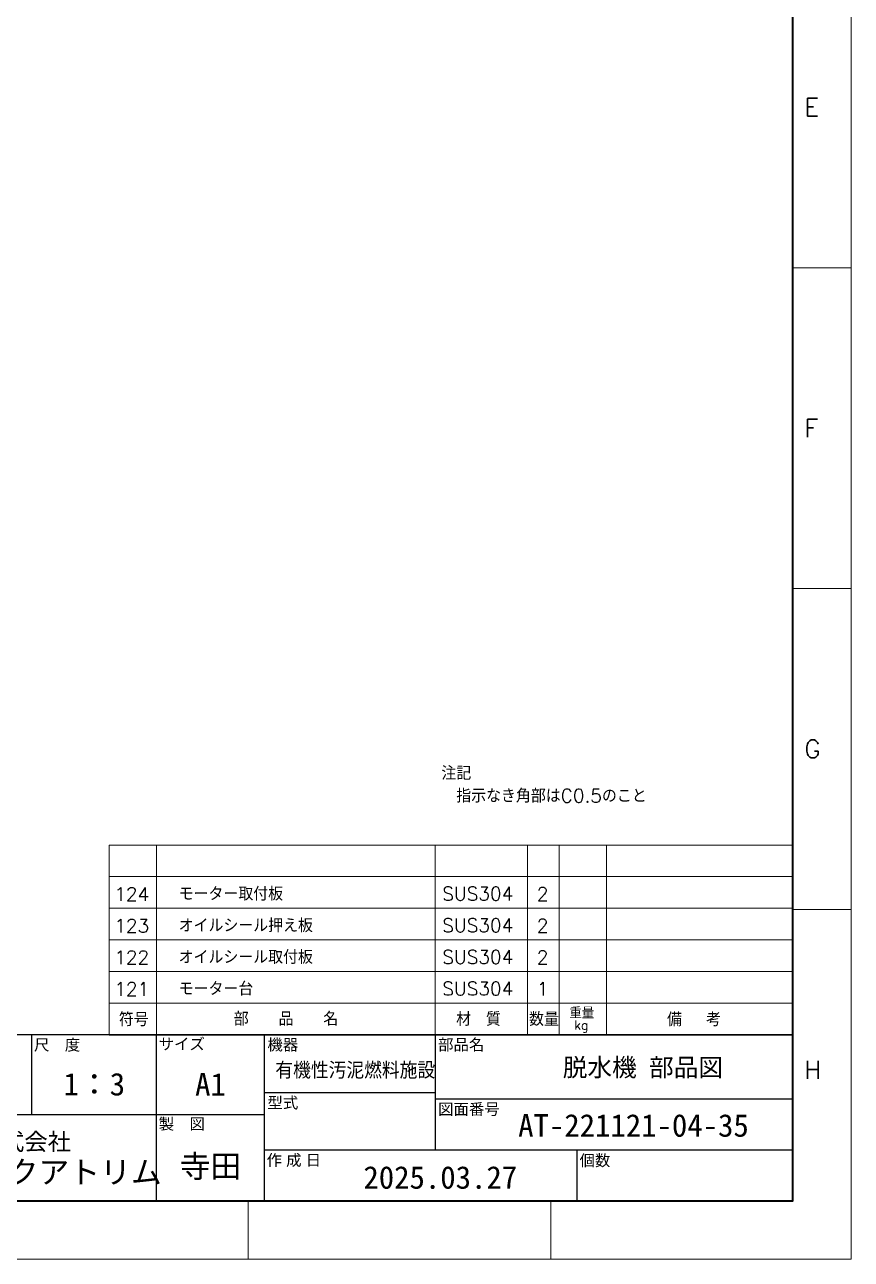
# Model space of a CAD drawing. Header units: millimetres. Extents: x 0 to 2485, y -14 to 1749.
# Drawn here: x 1936 to 2485, y 0 to 820 of the extents above; entities that cross this region are included whole.
import ezdxf
from ezdxf.enums import TextEntityAlignment as Align

# ---------------------------------------------------------------- set-up
doc = ezdxf.new("R2010")
doc.units = ezdxf.units.MM
doc.header["$LTSCALE"] = 1.2
doc.layers.add('07_TEXT', color=3, linetype='Continuous', lineweight=13)
doc.layers.add('90_FRAME', color=5, linetype='Continuous', lineweight=35)
doc.layers.add('91_BLANK', color=5, linetype='Continuous', lineweight=0, plot=False)
doc.styles.add('KSS_TXT', font='txt.shx', dxfattribs={"bigfont": 'extfont2.shx'})
doc.styles.add('MS_G', font='MS Gothic.ttf')
doc.styles.get("Standard").update_dxf_attribs({"font": 'txt.shx', "bigfont": 'extfont2.shx'})
doc.styles.add('表題用', font='MS PGothic.ttf')

msp = doc.modelspace()

# ---------------------------------------------------------------- linework, layer by layer
at = {"layer": '90_FRAME', "color": 4, "lineweight": 13}
for p, q in [((2484.602579192804, 658.3011167666298), (2445.716793478676, 658.3011167666298)), ((2484.602579192804, 445.309460142491), (2445.716793478676, 445.309460142491)), ((1992.05251170359, 275.0262160658049), (1992.052511703589, 149.0262183221773)), ((1992.05251170359, 275.0262160658049), (2445.716793478677, 275.0262160658049)), ((2023.552507766093, 275.0262160658049), (2023.552507766095, 149.0262183221773)), ((2208.323923774429, 275.0262160658049), (2208.32392377443, 149.0262183221773)), ((2269.656264992868, 275.0262160658049), (2269.656264992886, 149.0262183221773)), ((2290.656262367869, 275.0262160658049), (2290.656262367888, 149.0262183221773)), ((2322.156258430384, 275.0262160658049), (2322.156258430383, 149.0262183221773)), ((1992.05251170359, 254.0262149444541), (2445.716793478677, 254.0262149444541)), ((1992.052494373914, 233.0262160658048), (2445.716776149001, 233.0262160658048)), ((2484.602579192804, 232.3178035183523), (2445.716793478676, 232.3178035183523)), ((1992.052494373914, 212.0262149444541), (2445.716776149001, 212.0262149444541)), ((1992.052494373914, 191.0262160658048), (2445.716776149001, 191.0262160658048)), ((1992.052494373914, 170.0262160658048), (2445.716776149001, 170.0262160658048)), ((2084.328110621767, -1.126752522395691e-07), (2084.328110621767, 38.71193260833725)), ((2285.128325620956, -1.126752522395691e-07), (2285.128325620956, 38.71193260833725))]:
    msp.add_line(p, q, dxfattribs=at)
at = {"layer": '90_FRAME', "color": 0, "lineweight": 25}
for p, q in [((1940.816793480714, 95.99050403667542), (1940.816793480714, 149.0262183221773)), ((2023.552507766095, 38.71193260833724), (2023.552507766095, 149.0262183221773)), ((2095.038222051475, 38.71193260833724), (2095.038222051475, 149.0262183221773)), ((2208.32392377443, 149.0262183221773), (2208.32392377443, 72.65478975105651)), ((2095.038222051475, 110.8405040366176), (2208.32392377443, 110.8405040366176)), ((2208.32392377443, 106.5976468937758), (2445.716793478676, 106.5976468937758)), ((2095.038222051475, 95.99050403667542), (1851.716793481075, 95.99050403667542)), ((2095.038222051475, 72.65478975105651), (2445.716793478676, 72.65478975105651)), ((2302.445364907794, 72.65478975105651), (2302.445364907794, 38.71193260833724))]:
    msp.add_line(p, q, dxfattribs=at)
at = {"layer": '90_FRAME', "color": 7, "lineweight": 25}
msp.add_line((1992.052511703589, 149.0262183221772), (2445.716793478676, 149.0262183221773), dxfattribs=at)
at = {"layer": '90_FRAME'}
msp.add_lwpolyline([(116.5377077713537, 38.71193260833725), (2445.716793478676, 38.71193260833724), (2445.716793478676, 1703.8736141732), (116.5377077713537, 1703.8736141732)], close=True, dxfattribs=at)
at = {"layer": '90_FRAME', "color": 0, "lineweight": 25}
msp.add_lwpolyline([(1851.716793481075, 38.71193260833724), (2445.716793478676, 38.71193260833724), (2445.716793478676, 149.0262183221773), (1851.716793481075, 149.0262183221773)], close=True, dxfattribs=at)
at = {"layer": '91_BLANK'}
msp.add_lwpolyline([(-8.093381893559128e-07, -1.126752522395691e-07), (2484.602579188676, -1.126752522395691e-07), (2484.602579188676, 1748.759399895351), (-8.093381893559128e-07, 1748.759399895351)], close=True, dxfattribs=at)

# ---------------------------------------------------------------- texts
at = {"layer": '07_TEXT', "ltscale": 2, "insert": (2212.526048866148, 327.2108813866967), "char_height": 9, "attachment_point": 1}
msp.add_mtext_dynamic_manual_height_columns('注記\\P\u3000指示なき角部はC0.5のこと', width=168.0028552857288, gutter_width=15, heights=[0], dxfattribs=at)
at = {"layer": '90_FRAME', "color": 0, "lineweight": 13, "style": 'KSS_TXT'}
for s, p in [('E', (2453.44708191335, 764.7969450786992)), ('F', (2453.44708191335, 551.8052884545605)), ('G', (2453.44708191335, 338.8136318304217)), ('H', (2453.44708191335, 125.8219752062829))]:
    msp.add_text(s, height=12, dxfattribs=at).set_placement(p, align=Align.MIDDLE_LEFT)
at = {"layer": '90_FRAME', "color": 3, "lineweight": 13}
for s, p in [('124', (2007.029819096384, 242.3933426386203)), ('2', (2279.748950912717, 242.5442426604004)), ('123', (2007.029819096384, 221.3933415172696)), ('2', (2279.748950912717, 221.5442415390496)), ('2', (2279.748950912717, 200.5442437885866)), ('122', (2007.029819096384, 200.3933437668065)), ('121', (2007.029801766709, 179.3933426386203)), ('1', (2279.748933583042, 179.5442426604004))]:
    msp.add_text(s, height=9, dxfattribs=at).set_placement(p, align=Align.MIDDLE_CENTER)
for s, height, p in [('モーター取付板', 9, (2038.183192941928, 238.1248666798889)), ('SUS304', 9, (2213.158081207425, 238.2442426900371)), ('オイルシール押え板', 9, (2038.183192941929, 217.1248655585381)), ('SUS304', 9, (2213.158081207425, 217.2442415686864)), ('オイルシール取付板', 9, (2038.183192941929, 196.1248666798889)), ('SUS304', 9, (2213.158081207425, 196.2442438182234)), ('モーター台', 9, (2038.183175612254, 175.1248655517026)), ('SUS304', 9, (2213.15806387775, 175.2442426900371)), ('符号', 9, (1998.466495487221, 154.7456329775482)), ('部\u3000\u3000品\u3000\u3000名', 9, (2074.763137786439, 155.0722996033832)), ('材\u3000質', 9, (2222.329234553679, 154.9641715404798)), ('数量', 9, (2270.759191330817, 154.8965307566442)), ('重量', 7.5, (2297.516333401443, 159.8048152685997)), ('備  考', 9, (2362.297561578162, 154.7456329775482)), ('kg', 6, (2300.831227697731, 152.466291626738))]:
    msp.add_text(s, height=height, dxfattribs=at).set_placement(p)
at = {"layer": '90_FRAME', "color": 0, "style": '表題用'}
for s, p in [('サイズ', (2024.898063778685, 142.9429140636236)), ('尺\u3000度', (1942.162349493307, 142.3835525664023)), ('機器', (2097.076958960545, 142.5074878452949)), ('部品名', (2210.362660683505, 142.5074878452949)), ('型式', (2097.076958960545, 103.9467735597352)), ('図面番号', (2210.362660683502, 99.70391641689338)), ('製\u3000図', (2024.898109487943, 89.9071997781245)), ('作 成 日', (2096.559347323767, 65.85090901074062)), ('個数', (2304.226530148444, 65.6434862062967))]:
    msp.add_text(s, height=7.5, dxfattribs=at).set_placement(p, align=Align.MIDDLE_LEFT)
at = {"layer": '90_FRAME', "color": 0, "style": 'MS_G', "width": 0.9}
msp.add_text('有機性汚泥燃料施設', height=9.6, dxfattribs=at).set_placement((2102.360597495954, 120.9631951804722))
at = {"layer": '90_FRAME', "color": 0, "style": 'MS_G'}
for s, height, p in [('脱水機 部品図', 12, (2293.094300825805, 121.3937779188653)), ('AT-221121-04-35', 15, (2263.5083340188, 81.38578541109672)), ('2025.03.27', 15, (2160.791672837094, 46.85951832416822))]:
    msp.add_text(s, height=height, dxfattribs=at).set_placement(p)
msp.add_text('A1', height=15, dxfattribs=at).set_placement((2059.295364908784, 116.1440754651664), align=Align.MIDDLE)
at = {"layer": '90_FRAME', "color": 4, "style": 'MS_G'}
msp.add_text('株式会社', height=11.34115714281132, dxfattribs=at).set_placement((1935.766952879915, 78.08439014904837), align=Align.MIDDLE_CENTER)
msp.add_text('アクアトリム', height=15, dxfattribs=at).set_placement((1904.202583107256, 50.38539907431004))
at = {"layer": '90_FRAME', "color": 0, "style": 'MS_G'}
for tag, p in [('1：3', (1982.184650623406, 116.1440754651664)), ('寺田', (2059.295364908784, 62.04764689395614))]:
    msp.add_attdef(tag, text='', height=15, dxfattribs=at).set_placement(p, align=Align.MIDDLE)

doc.saveas('drawing.dxf')
